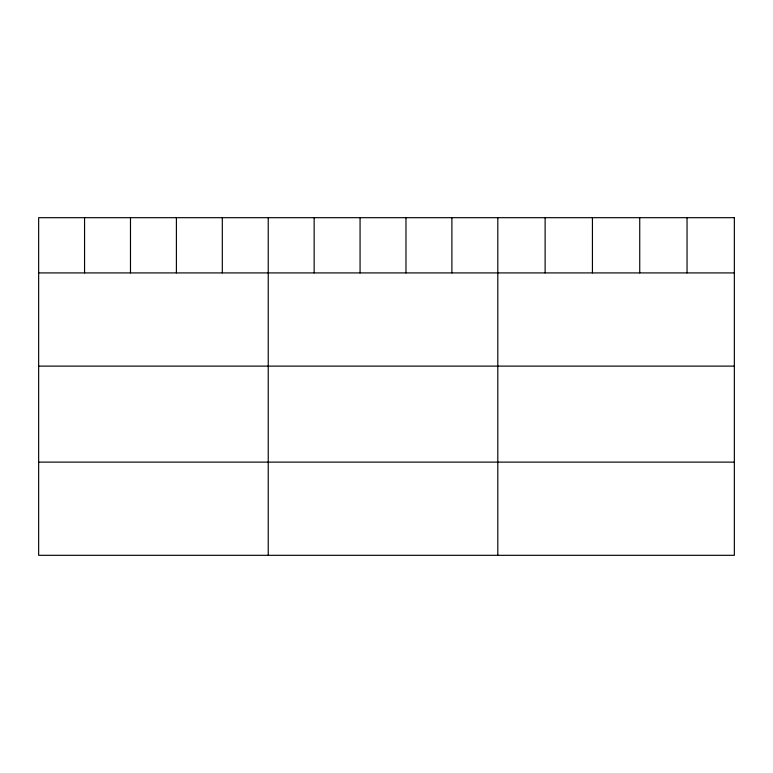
<?xml version="1.0" encoding="UTF-8"?>
<svg xmlns="http://www.w3.org/2000/svg" width="773" height="773" viewBox="0 0 773 773"><rect width="100%" height="100%" fill="white"/><g stroke="black" fill="none" stroke-linecap="round" stroke-linejoin="round"><path stroke-width="1.16" d="M38.65 272.917L734.35 272.917M38.65 366.112L734.35 366.112M38.65 462.128L734.35 462.128M687.042 217.686L687.042 272.917M639.735 217.686L639.735 272.917M592.427 217.686L592.427 272.917M545.12 217.686L545.12 272.917M497.812 217.686L497.812 555.314M451.896 217.686L451.896 272.917M405.98 217.686L405.98 272.917M360.063 217.686L360.063 272.917M314.147 217.686L314.147 272.917M268.231 217.686L268.231 555.314M222.315 217.686L222.315 272.917M176.399 217.686L176.399 272.917M130.482 217.686L130.482 272.917M84.566 217.686L84.566 272.917M734.35 217.686L38.65 217.686L38.65 555.314L734.35 555.314L734.35 217.686"/></g></svg>
